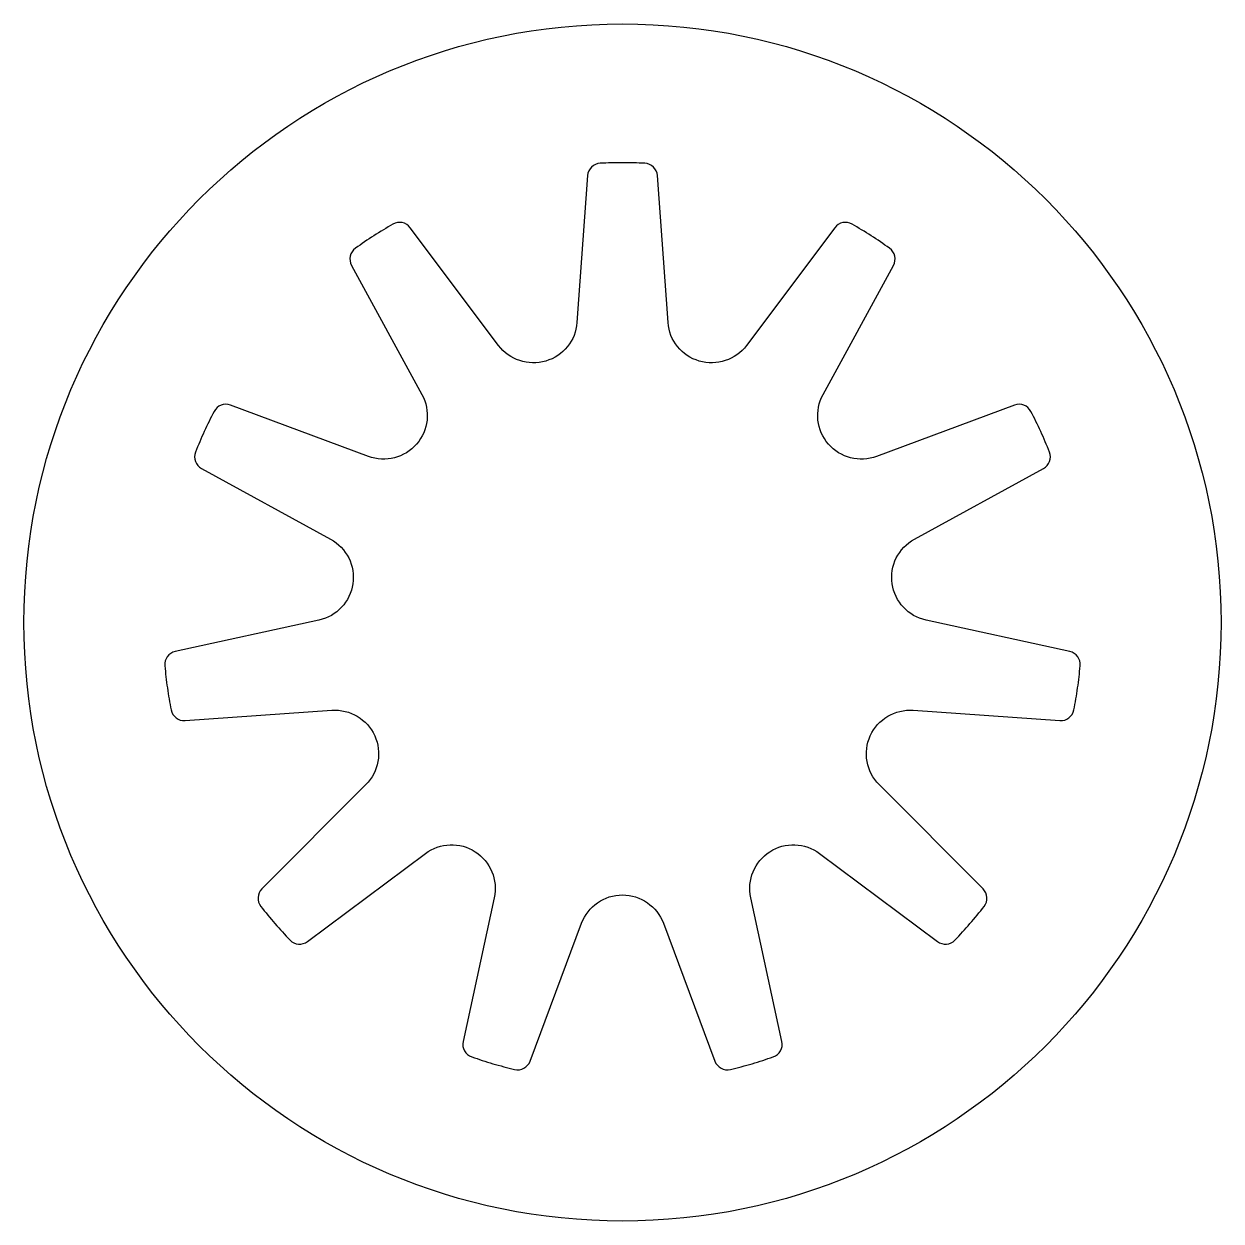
# Model space of a CAD drawing. Header units: inches. Extents: x 376 to 664, y -20 to 268.
import ezdxf

# ---------------------------------------------------------------- set-up
doc = ezdxf.new("R2010")
doc.units = ezdxf.units.IN
doc.header["$LTSCALE"] = 20
doc.header["$MEASUREMENT"] = 0

msp = doc.modelspace()

# ---------------------------------------------------------------- linework, layer by layer
at = {"color": 250, "linetype": 'Continuous', "lineweight": 30}
msp.add_lwpolyline([(436.51, 51.44, 0.012052), (440.13, 47.48, 0.378866), (444.36, 47.13), (472.7, 68.31, -0.312902), (484.66, 68.73, -0.312902), (489.25, 57.67), (481.75, 23.09, 0.378866), (483.83, 19.39, 0.012052), (488.93, 17.75, 0.012052), (494.11, 16.37, 0.378866), (497.86, 18.36), (510.25, 51.51, -0.312902), (520.08, 58.33, -0.312902), (529.92, 51.51), (542.31, 18.36, 0.378866), (546.06, 16.37, 0.012052), (551.24, 17.75, 0.012052), (556.34, 19.39, 0.378866), (558.42, 23.09), (550.92, 57.67, -0.312902), (555.51, 68.73, -0.312902), (567.47, 68.31), (595.81, 47.13, 0.378866), (600.04, 47.48, 0.012052), (603.65, 51.44, 0.012052), (607.06, 55.58, 0.378866), (606.8, 59.81), (581.8, 84.85, -0.312902), (579.68, 96.63, -0.312902), (589.98, 102.74), (625.27, 100.25, 0.378866), (628.64, 102.83, 0.012052), (629.54, 108.11, 0.012052), (630.16, 113.44, 0.378866), (627.66, 116.86), (593.09, 124.41, -0.312902), (584.94, 133.17, -0.312902), (590.29, 143.88), (621.33, 160.86, 0.378866), (622.77, 164.85, 0.012052), (620.67, 169.79, 0.012052), (618.32, 174.6, 0.378866), (614.36, 176.13), (581.2, 163.79, -0.312902), (569.6, 166.76, -0.312902), (568.32, 178.66), (585.25, 209.73, 0.378866), (584.3, 213.86, 0.012052), (579.87, 216.87, 0.012052), (575.28, 219.66, 0.378866), (571.13, 218.8), (549.9, 190.49, -0.312902), (538.54, 186.72, -0.312902), (531.03, 196.03), (528.48, 231.32, 0.378866), (525.45, 234.29, 0.012052), (520.08, 234.43, 0.012052), (514.72, 234.29, 0.378866), (511.69, 231.32), (509.14, 196.03, -0.312902), (501.63, 186.72, -0.312902), (490.27, 190.49), (469.04, 218.8, 0.378866), (464.89, 219.66, 0.012052), (460.3, 216.87, 0.012052), (455.87, 213.86, 0.378866), (454.92, 209.73), (471.85, 178.66, -0.312902), (470.57, 166.76, -0.312902), (458.97, 163.79), (425.81, 176.13, 0.378866), (421.85, 174.6, 0.012052), (419.5, 169.79, 0.012052), (417.4, 164.85, 0.378866), (418.84, 160.86), (449.88, 143.88, -0.312902), (455.23, 133.17, -0.312902), (447.08, 124.41), (412.51, 116.86, 0.378866), (410.01, 113.44, 0.012052), (410.63, 108.11, 0.012052), (411.53, 102.83, 0.378866), (414.9, 100.25), (450.19, 102.74, -0.312902), (460.49, 96.63, -0.312902), (458.36, 84.85), (433.36, 59.81, 0.378866), (433.11, 55.58, 0.012052)], format="xyb", close=True, dxfattribs=at)
at = {"color": 250, "linetype": 'Continuous', "lineweight": 30, "ltscale": 20}
msp.add_circle((520.08, 123.85), 143.95, dxfattribs=at)

doc.saveas('drawing.dxf')
